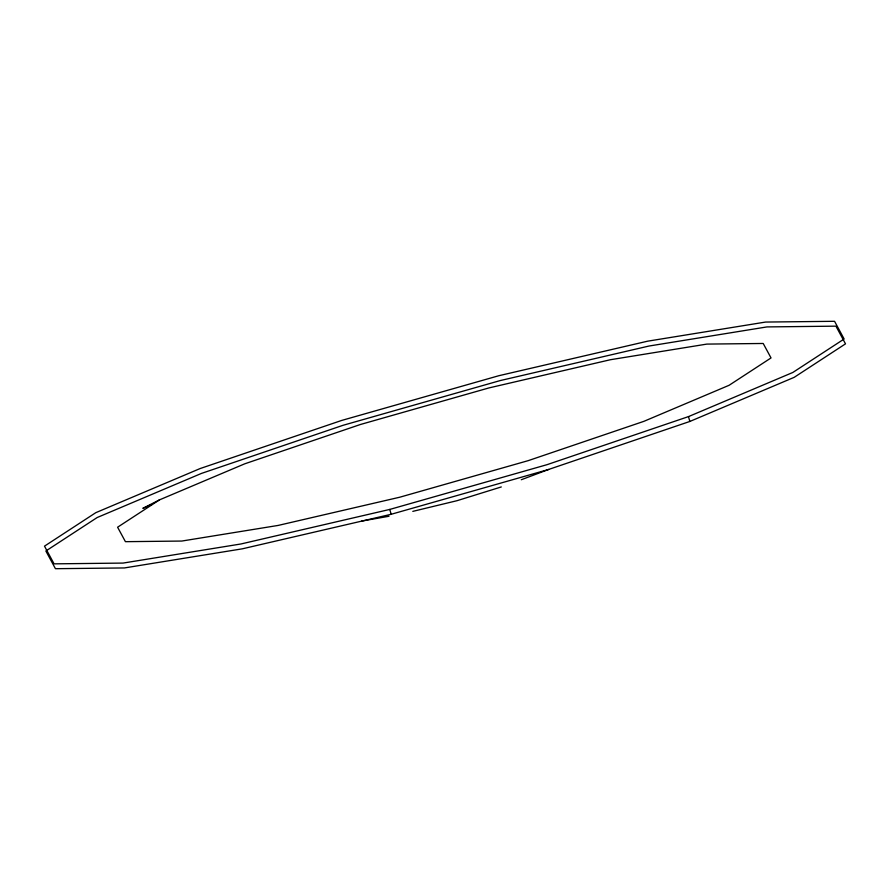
<?xml version="1.0" encoding="UTF-8"?>
<svg xmlns="http://www.w3.org/2000/svg" width="890" height="890" viewBox="0 0 890 890"><rect width="100%" height="100%" fill="white"/><g stroke="black" fill="none" stroke-linecap="round" stroke-linejoin="round"><path stroke-width="1.33" d="M159.521 499.857L117.602 527.214L125.423 541.676L181.794 541.053L278.125 525.434L399.766 497.21L528.182 460.653L643.837 421.359L729.11 385.281L771.029 357.936L763.208 343.473L706.849 344.096L610.507 359.705L488.877 387.94L360.45 424.486L244.806 463.79L159.521 499.857L142.856 508.346L151.79 504.563M688.471 416.609L792.834 372.465L844.132 339.001L834.564 321.301L765.589 322.058L647.698 341.17L498.845 375.714L341.693 420.436L200.161 468.541L95.797 512.673L44.5 546.149L54.068 563.848L123.054 563.081L240.934 543.979L389.787 509.425L546.95 464.702L688.471 416.609L689.839 421.459L548.307 469.564L391.155 514.287L242.303 548.83L124.411 567.942L55.436 568.699L45.868 550.999L97.166 517.535L201.529 473.391L343.051 425.298L500.213 380.575L649.066 346.021L766.946 326.919L835.933 326.152L845.5 343.851L794.203 377.327L689.839 421.459M521.284 479.732L548.785 469.419M501.304 486.941L456.993 500.703L412.804 511.372M361.718 521.073L389.019 516.256M389.787 509.425L391.155 514.287"/></g></svg>
